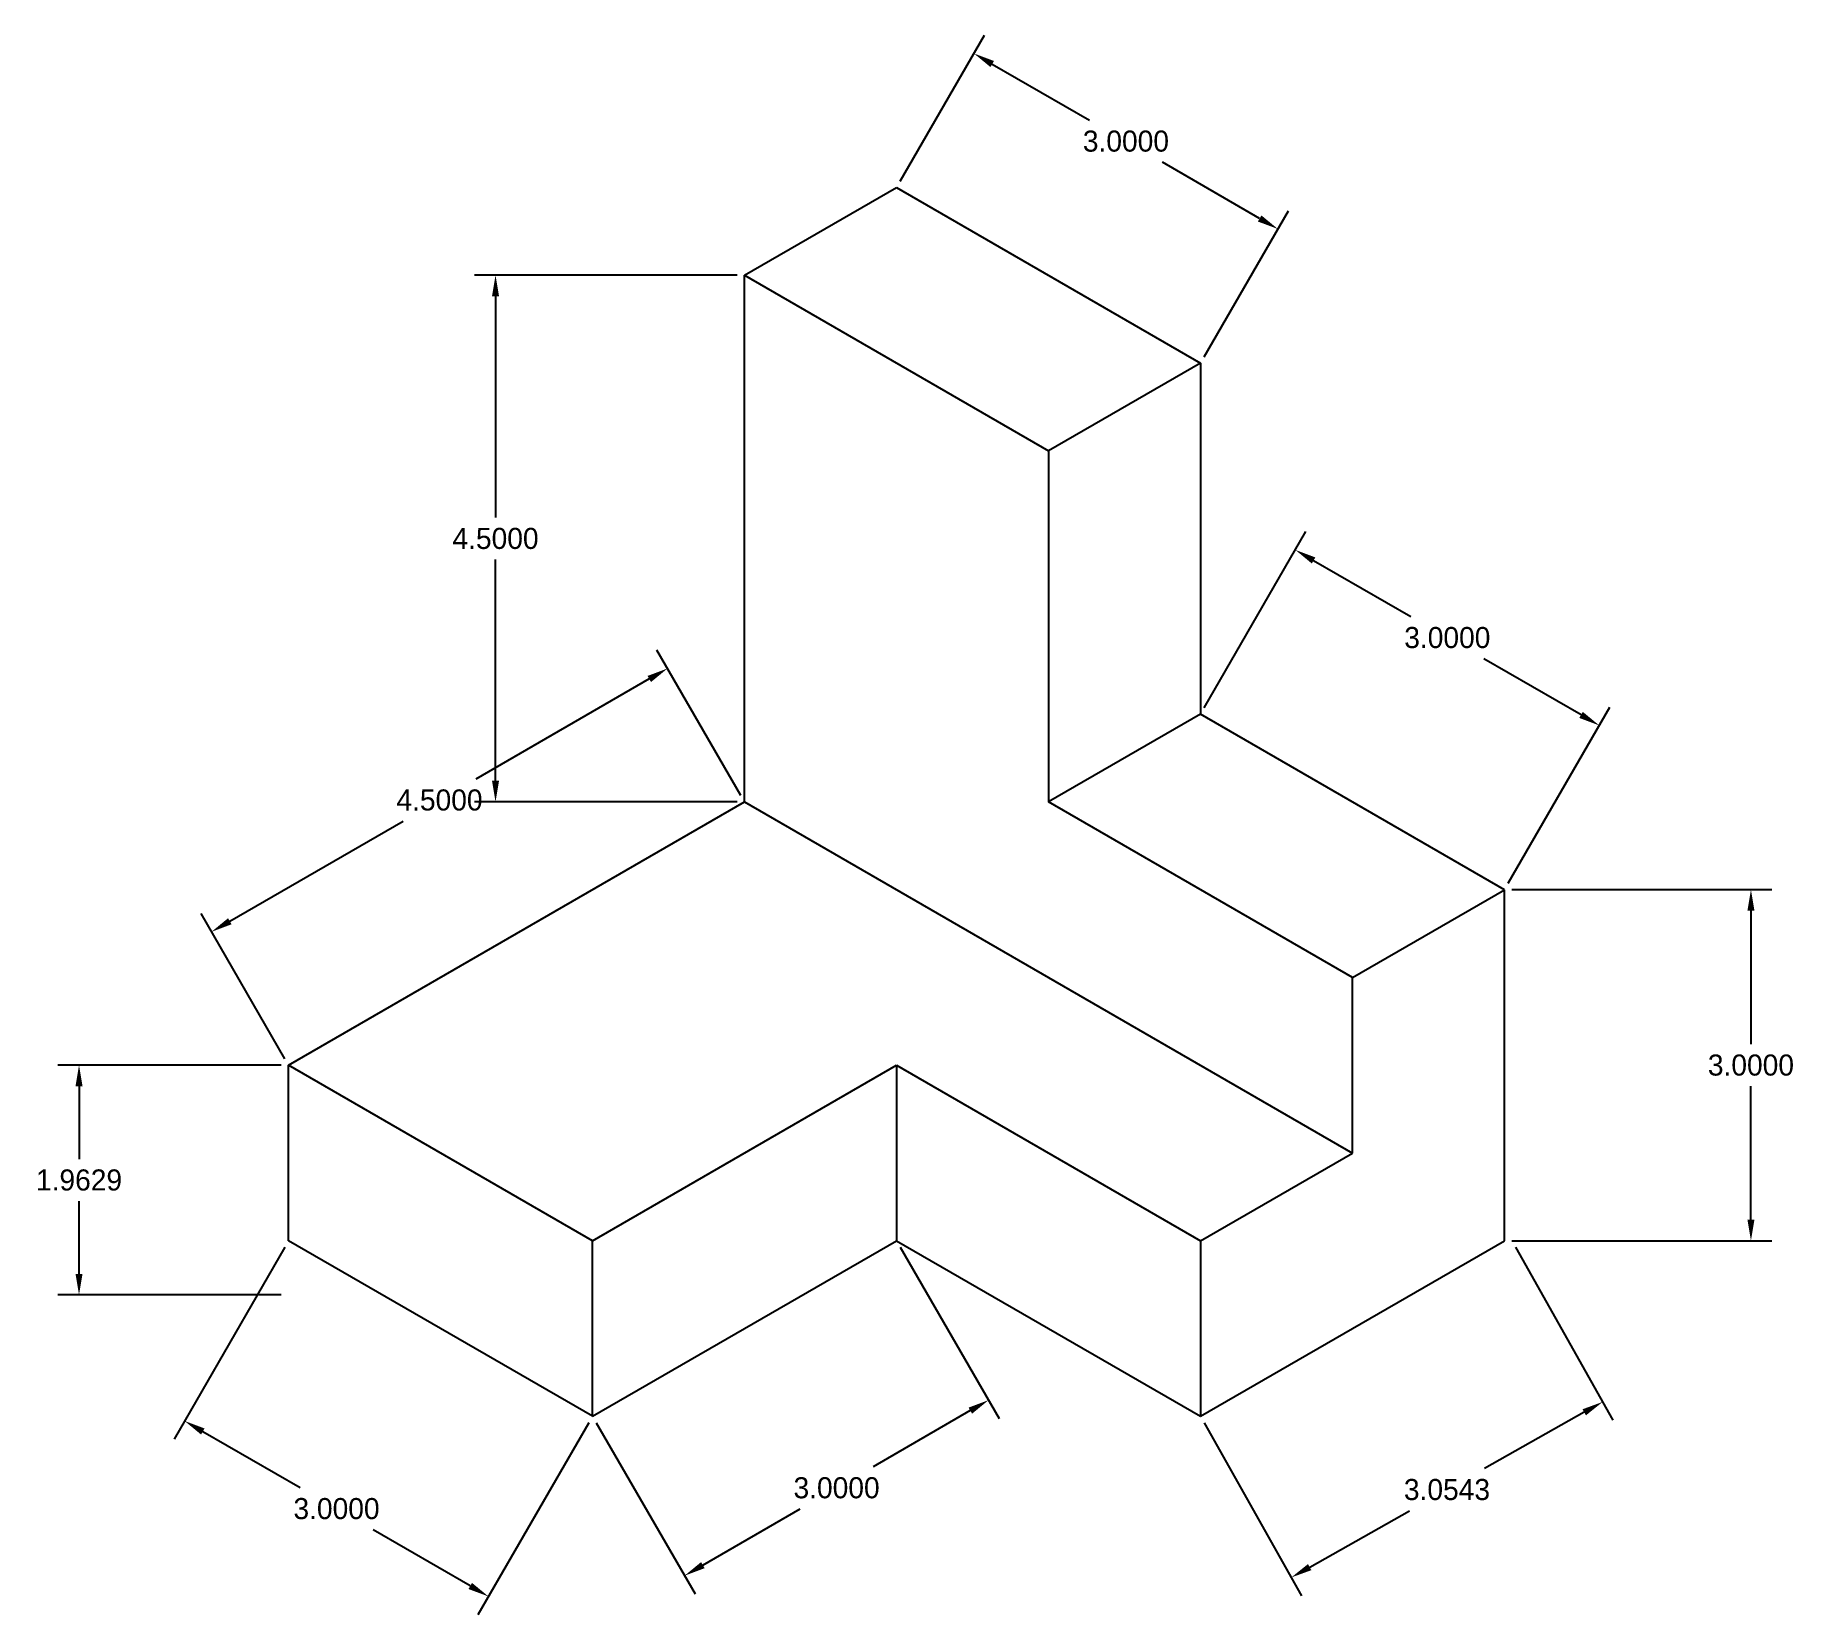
# Model space of a CAD drawing. Header units: inches. Extents: x -1.3 to 13.7, y 2 to 15.5.
import ezdxf

# ---------------------------------------------------------------- set-up
doc = ezdxf.new("R2010")
doc.units = ezdxf.units.IN
doc.header["$MEASUREMENT"] = 0
doc.dimstyles.get("Standard").update_dxf_attribs({"dimtxt": 0.18, "dimasz": 0.18, "dimexe": 0.18, "dimexo": 0.0625, "dimgap": 0.09, "dimtad": 0, "dimtih": 1, "dimtoh": 1, "dimdec": 4, "dimzin": 0, "dimdsep": 46, "dimtxsty": 'Standard', "dimcen": 0.09, "dimadec": 0, "dimazin": 0, "dimtfac": 1, "dimtdec": 4, "dimtofl": 0, "dimtmove": 0, "dimatfit": 3, "dimfxl": 1, "dimtolj": 1, "dimtzin": 0, "dimarcsym": 0})

# ---------------------------------------------------------------- blocks, each defined once
blk = doc.blocks.new('*D2')
at = {"color": 0, "lineweight": -2}
for p, q in [((6.072, 14.219), (6.792, 15.466)), ((6.858, 15.22), (7.689, 14.74)), ((9.144, 13.9), (8.313, 14.38)), ((8.67, 12.719), (9.39, 13.966))]:
    blk.add_line(p, q, dxfattribs=at)
at = {"color": 0}
for points in [[(6.873, 15.246), (6.843, 15.194), (6.702, 15.31)], [(9.159, 13.926), (9.129, 13.874), (9.3, 13.81)]]:
    blk.add_solid(points, dxfattribs=at)
at = {"layer": 'Defpoints', "color": 0}
for p in [(6.041, 14.165), (9.3, 13.81), (8.639, 12.665)]:
    blk.add_point(p, dxfattribs=at)
at = {"color": 0, "insert": (8.001, 14.56), "char_height": 0.18, "attachment_point": 5}
blk.add_mtext('\\A1;3.0000', dxfattribs=at)
blk = doc.blocks.new('*D3')
at = {"color": 0, "lineweight": -2}
for p, q in [((8.67, 9.719), (9.539, 11.224)), ((9.605, 10.978), (10.436, 10.498)), ((11.891, 9.658), (11.06, 10.138)), ((11.268, 8.219), (12.137, 9.724))]:
    blk.add_line(p, q, dxfattribs=at)
at = {"color": 0}
for points in [[(9.62, 11.004), (9.59, 10.952), (9.449, 11.068)], [(11.906, 9.684), (11.876, 9.632), (12.047, 9.568)]]:
    blk.add_solid(points, dxfattribs=at)
at = {"layer": 'Defpoints', "color": 0}
for p in [(8.639, 9.665), (12.047, 9.568), (11.237, 8.165)]:
    blk.add_point(p, dxfattribs=at)
at = {"color": 0, "insert": (10.748, 10.318), "char_height": 0.18, "attachment_point": 5}
blk.add_mtext('\\A1;3.0000', dxfattribs=at)
blk = doc.blocks.new('*D4')
at = {"color": 0, "lineweight": -2}
for p, q in [((11.299, 8.165), (13.523, 8.165)), ((13.343, 7.985), (13.343, 6.845)), ((13.343, 5.345), (13.343, 6.485)), ((11.299, 5.165), (13.523, 5.165))]:
    blk.add_line(p, q, dxfattribs=at)
at = {"color": 0}
for points in [[(13.313, 7.985), (13.373, 7.985), (13.343, 8.165)], [(13.313, 5.345), (13.373, 5.345), (13.343, 5.165)]]:
    blk.add_solid(points, dxfattribs=at)
at = {"layer": 'Defpoints', "color": 0}
for p in [(11.237, 8.165), (11.237, 5.165), (13.343, 5.165)]:
    blk.add_point(p, dxfattribs=at)
at = {"color": 0, "insert": (13.343, 6.665), "char_height": 0.18, "attachment_point": 5}
blk.add_mtext('\\A1;3.0000', dxfattribs=at)
blk = doc.blocks.new('*D5')
at = {"color": 0, "lineweight": -2}
for p, q in [((4.679, 13.415), (2.433, 13.415)), ((2.613, 13.235), (2.613, 11.345)), ((2.613, 9.095), (2.613, 10.985)), ((4.679, 8.915), (2.433, 8.915))]:
    blk.add_line(p, q, dxfattribs=at)
at = {"color": 0}
for points in [[(2.583, 13.235), (2.643, 13.235), (2.613, 13.415)], [(2.583, 9.095), (2.643, 9.095), (2.613, 8.915)]]:
    blk.add_solid(points, dxfattribs=at)
at = {"layer": 'Defpoints', "color": 0}
for p in [(2.613, 13.415), (4.742, 13.415), (4.742, 8.915)]:
    blk.add_point(p, dxfattribs=at)
at = {"color": 0, "insert": (2.613, 11.165), "char_height": 0.18, "attachment_point": 5}
blk.add_mtext('\\A1;4.5000', dxfattribs=at)
blk = doc.blocks.new('*D6')
at = {"color": 0, "lineweight": -2}
for p, q in [((4.71, 8.969), (3.993, 10.211)), ((3.927, 9.965), (2.446, 9.11)), ((0.342, 7.895), (1.823, 8.75)), ((0.813, 6.719), (0.096, 7.961))]:
    blk.add_line(p, q, dxfattribs=at)
at = {"color": 0}
for points in [[(3.912, 9.991), (3.942, 9.939), (4.083, 10.055)], [(0.327, 7.921), (0.357, 7.869), (0.186, 7.805)]]:
    blk.add_solid(points, dxfattribs=at)
at = {"layer": 'Defpoints', "color": 0}
for p in [(4.083, 10.055), (4.742, 8.915), (0.844, 6.665)]:
    blk.add_point(p, dxfattribs=at)
at = {"color": 0, "insert": (2.134, 8.93), "char_height": 0.18, "attachment_point": 5}
blk.add_mtext('\\A1;4.5000', dxfattribs=at)
blk = doc.blocks.new('*D7')
at = {"color": 0, "lineweight": -2}
for p, q in [((0.782, 6.665), (-1.127, 6.665)), ((-0.947, 6.485), (-0.947, 5.863)), ((-0.947, 4.882), (-0.947, 5.503)), ((0.782, 4.702), (-1.127, 4.702))]:
    blk.add_line(p, q, dxfattribs=at)
at = {"color": 0}
for points in [[(-0.977, 6.485), (-0.917, 6.485), (-0.947, 6.665)], [(-0.977, 4.882), (-0.917, 4.882), (-0.947, 4.702)]]:
    blk.add_solid(points, dxfattribs=at)
at = {"layer": 'Defpoints', "color": 0}
for p in [(0.844, 6.665), (-0.947, 4.702), (0.844, 4.702)]:
    blk.add_point(p, dxfattribs=at)
at = {"color": 0, "insert": (-0.947, 5.683), "char_height": 0.18, "attachment_point": 5}
blk.add_mtext('\\A1;1.9629', dxfattribs=at)
blk = doc.blocks.new('*D8')
at = {"color": 0, "lineweight": -2}
for p, q in [((0.813, 5.11), (-0.135, 3.469)), ((3.411, 3.61), (2.463, 1.969)), ((0.111, 3.535), (0.943, 3.055)), ((2.397, 2.215), (1.566, 2.695))]:
    blk.add_line(p, q, dxfattribs=at)
at = {"color": 0}
for points in [[(0.126, 3.561), (0.096, 3.509), (-0.045, 3.625)], [(2.412, 2.241), (2.382, 2.189), (2.553, 2.125)]]:
    blk.add_solid(points, dxfattribs=at)
at = {"layer": 'Defpoints', "color": 0}
for p in [(0.844, 5.165), (-0.045, 3.625), (3.443, 3.665)]:
    blk.add_point(p, dxfattribs=at)
at = {"color": 0, "insert": (1.254, 2.875), "char_height": 0.18, "attachment_point": 5}
blk.add_mtext('\\A1;3.0000', dxfattribs=at)
blk = doc.blocks.new('*D9')
at = {"color": 0, "lineweight": -2}
for p, q in [((11.33, 5.11), (12.164, 3.631)), ((8.669, 3.61), (9.503, 2.131)), ((11.919, 3.699), (11.065, 3.218)), ((9.572, 2.376), (10.426, 2.858))]:
    blk.add_line(p, q, dxfattribs=at)
at = {"color": 0}
for points in [[(11.904, 3.725), (11.933, 3.673), (12.076, 3.788)], [(9.557, 2.402), (9.586, 2.35), (9.415, 2.288)]]:
    blk.add_solid(points, dxfattribs=at)
at = {"layer": 'Defpoints', "color": 0}
for p in [(11.299, 5.165), (12.076, 3.788), (8.639, 3.665)]:
    blk.add_point(p, dxfattribs=at)
at = {"color": 0, "insert": (10.745, 3.038), "char_height": 0.18, "attachment_point": 5}
blk.add_mtext('\\A1;3.0543', dxfattribs=at)
blk = doc.blocks.new('*D10')
at = {"color": 0, "lineweight": -2}
for p, q in [((6.072, 5.11), (6.917, 3.647)), ((3.474, 3.61), (4.319, 2.147)), ((6.671, 3.713), (5.84, 3.233)), ((4.385, 2.393), (5.216, 2.873))]:
    blk.add_line(p, q, dxfattribs=at)
at = {"color": 0}
for points in [[(6.656, 3.739), (6.686, 3.687), (6.827, 3.803)], [(4.37, 2.419), (4.4, 2.367), (4.229, 2.303)]]:
    blk.add_solid(points, dxfattribs=at)
at = {"layer": 'Defpoints', "color": 0}
for p in [(6.041, 5.165), (6.827, 3.803), (3.443, 3.665)]:
    blk.add_point(p, dxfattribs=at)
at = {"color": 0, "insert": (5.528, 3.053), "char_height": 0.18, "attachment_point": 5}
blk.add_mtext('\\A1;3.0000', dxfattribs=at)

msp = doc.modelspace()

# ---------------------------------------------------------------- linework, layer by layer
for p, q in [((4.74158, 13.41462), (6.04062, 14.16462)), ((6.04062, 14.16462), (8.6387, 12.66462)), ((4.74158, 8.91462), (4.74158, 13.41462)), ((4.74158, 13.41462), (7.33966, 11.91462)), ((8.6387, 12.66462), (7.33966, 11.91462)), ((8.6387, 12.66462), (8.6387, 9.66462)), ((7.33966, 11.91462), (7.33966, 8.91462)), ((8.6387, 9.66462), (7.33966, 8.91462)), ((11.23677, 8.16462), (8.6387, 9.66462)), ((0.84447, 6.66462), (4.74158, 8.91462)), ((4.74158, 8.91462), (9.93774, 5.91462)), ((9.93774, 7.41462), (7.33966, 8.91462)), ((9.93774, 7.41462), (11.23677, 8.16462)), ((11.23677, 5.16462), (11.23677, 8.16462)), ((9.93774, 5.91462), (9.93774, 7.41462)), ((3.44255, 5.16462), (0.84447, 6.66462)), ((0.84447, 5.16462), (0.84447, 6.66462)), ((3.44255, 5.16462), (6.04062, 6.66462)), ((6.04062, 6.66462), (6.04062, 5.16462)), ((6.04062, 6.66462), (8.6387, 5.16462)), ((8.6387, 5.16462), (9.93774, 5.91462)), ((3.44255, 3.66462), (0.84447, 5.16462)), ((3.44255, 3.66462), (6.04062, 5.16462)), ((3.44255, 3.66462), (3.44255, 5.16462)), ((6.04062, 5.16462), (8.6387, 3.66462)), ((8.6387, 5.16462), (8.6387, 3.66462)), ((8.6387, 3.66462), (11.23677, 5.16462))]:
    msp.add_line(p, q)

# ---------------------------------------------------------------- dimensions: what is measured, and where the dimension line sits
for p1, p2, distance, picture, middle in [((6.04062, 14.16462), (8.6387, 12.66462), 1.32286, '*D2', (8.00109, 14.56025)), ((4.74158, 8.91462), (4.74158, 13.41462), 2.12842, '*D5', (2.61316, 11.16462)), ((8.6387, 9.66462), (11.23677, 8.16462), 1.6207, '*D3', (10.74809, 10.31819)), ((0.84447, 6.66462), (4.74158, 8.91462), 1.31731, '*D6', (2.13437, 8.93044)), ((11.23677, 8.16462), (11.23677, 5.16462), 2.1064, '*D4', (13.34318, 6.66462)), ((0.84447, 6.664621), (0.84447, 4.701675), -1.791254, '*D7', (-0.946784, 5.683148)), ((3.44255, 3.66462), (0.84447, 5.16462), 1.77835, '*D8', (1.25433, 2.87452)), ((3.44255, 3.66462), (6.04062, 5.16462), -1.57271, '*D10', (5.52794, 3.05261)), ((8.6387, 3.66462), (11.29927, 5.16462), -1.58063, '*D9', (10.74525, 3.03774))]:
    dim = msp.add_aligned_dim(p1=p1, p2=p2, distance=distance, dimstyle='Standard')
    dim.commit()
    dim.dimension.update_dxf_attribs({"geometry": picture, "text_midpoint": middle})

doc.saveas('drawing.dxf')
